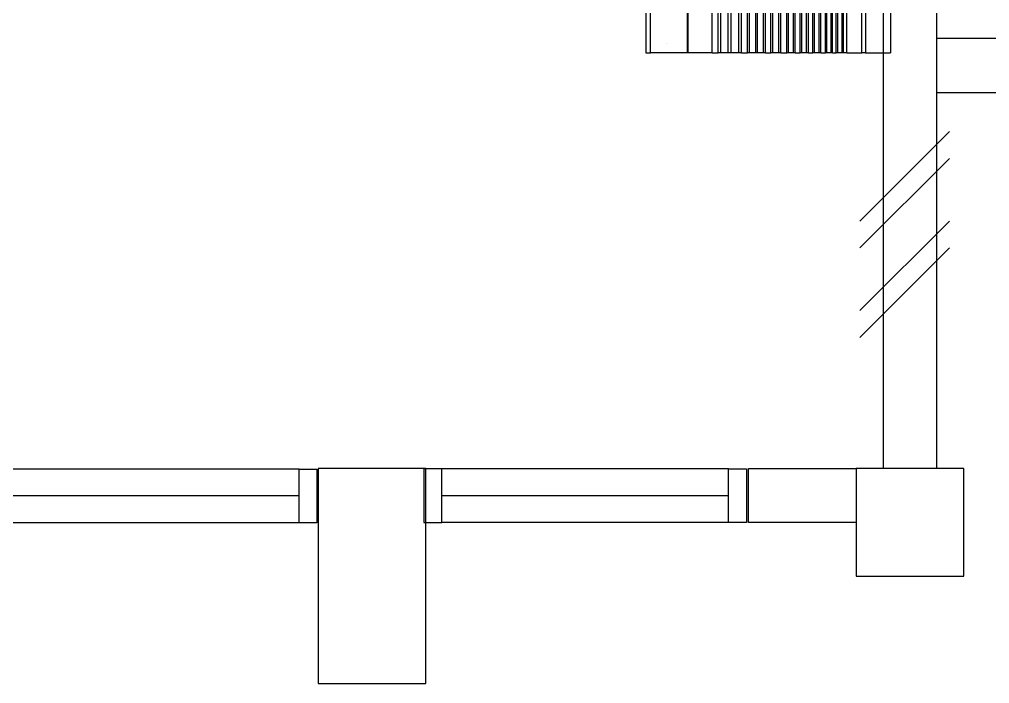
# Model space of a CAD drawing. Header units: millimetres. Extents: x 982 to 80582, y 687 to 58800.
# Drawn here: x 41384 to 44089, y 33833 to 35687 of the extents above; entities that cross this region are included whole.
import ezdxf

# ---------------------------------------------------------------- set-up
doc = ezdxf.new("R2010")
doc.units = ezdxf.units.MM
for name, color, linetype in [('A-COLUMN', 3, 'Continuous'), ('A-WALL', 1, 'Continuous'), ('A-WIN', 9, 'Continuous'), ('A-WLH', 7, 'Continuous'), ('Edges', 7, 'Continuous')]:
    doc.layers.add(name, color=color, linetype=linetype)

# ---------------------------------------------------------------- blocks, each defined once
blk = doc.blocks.new('A$C49831240')
at = {"layer": 'A-WLH', "color": 8}
for p, q in [((250, 575), (0, 325)), ((250, 500), (0, 250)), ((250, 325), (0, 75)), ((250, 250), (0, 0))]:
    blk.add_line(p, q, dxfattribs=at)
blk = doc.blocks.new('A$C04C40081')
at = {"layer": 'A-WIN', "color": 8}
for p, q in [((850, 150), (50, 150)), ((850, 75), (50, 75)), ((850, 0), (50, 0))]:
    blk.add_line(p, q, dxfattribs=at)
at = {"layer": 'A-WIN', "color": 8, "linetype": 'Continuous'}
for points in [[(50, 150), (0, 150), (0, 0), (50, 0)], [(850, 150), (900, 150), (900, 0), (850, 0)]]:
    blk.add_lwpolyline(points, close=True, dxfattribs=at)
blk = doc.blocks.new('air con')
at = {"layer": 'Edges'}
for p, q in [((71.4, 41.9), (152.4, 41.9)), ((152.4, 41.09), (152.4, 41.9)), ((71.4, 41.09), (152.4, 41.09)), ((152.4, 39.12), (152.4, 41.09)), ((71.4, 39.12), (152.4, 39.12)), ((152.4, 38.72), (71.4, 38.72)), ((152.4, 39.12), (152.4, 38.72)), ((152.4, 37.09), (152.4, 38.72)), ((152.4, 37.09), (71.4, 37.09)), ((152.4, 36.7), (71.4, 36.7)), ((152.4, 36.54), (71.4, 36.54)), ((152.4, 37.09), (152.4, 36.7)), ((152.4, 36.7), (152.4, 36.54)), ((152.4, 36.54), (152.4, 36.08)), ((152.4, 36.08), (71.4, 36.08)), ((152.4, 35.91), (71.4, 35.91)), ((152.4, 35.49), (71.4, 35.49)), ((152.4, 35.34), (71.4, 35.34)), ((152.4, 36.08), (152.4, 35.91)), ((152.4, 35.49), (152.4, 35.91)), ((152.4, 35.49), (152.4, 35.34)), ((152.4, 35.34), (152.4, 34.88)), ((152.4, 34.88), (71.4, 34.88)), ((152.4, 34.71), (71.4, 34.71)), ((152.4, 34.88), (152.4, 34.71)), ((152.4, 34.21), (152.4, 34.71)), ((152.4, 34.21), (71.4, 34.21)), ((152.4, 34.02), (71.4, 34.02)), ((152.4, 33.51), (71.4, 33.51)), ((152.4, 33.33), (71.4, 33.33)), ((152.4, 34.21), (152.4, 34.02)), ((152.4, 34.02), (152.4, 33.51)), ((152.4, 33.51), (152.4, 33.33)), ((152.4, 32.83), (152.4, 33.33)), ((152.4, 32.83), (71.4, 32.83)), ((152.4, 32.62), (71.4, 32.62)), ((152.4, 32.1), (71.4, 32.1)), ((152.4, 32.83), (152.4, 32.62)), ((152.4, 32.62), (152.4, 32.1)), ((152.4, 32.1), (152.4, 31.91)), ((152.4, 31.91), (71.4, 31.91)), ((152.4, 31.38), (71.4, 31.38)), ((152.4, 31.19), (71.4, 31.19)), ((152.4, 31.38), (152.4, 31.91)), ((152.4, 31.38), (152.4, 31.19)), ((152.4, 31.19), (152.4, 30.65)), ((152.4, 30.65), (71.4, 30.65)), ((152.4, 30.44), (71.4, 30.44)), ((152.4, 30.65), (152.4, 30.44)), ((152.4, 29.79), (152.4, 30.44)), ((152.4, 29.79), (71.4, 29.79)), ((152.4, 29.56), (71.4, 29.56)), ((152.4, 28.93), (71.4, 28.93)), ((152.4, 29.79), (152.4, 29.56)), ((152.4, 29.56), (152.4, 28.93)), ((152.4, 28.93), (152.4, 28.71)), ((152.4, 28.71), (71.4, 28.71)), ((152.4, 28.09), (71.4, 28.09)), ((152.4, 27.87), (71.4, 27.87)), ((152.4, 28.09), (152.4, 28.71)), ((152.4, 28.09), (152.4, 27.87)), ((152.4, 27.87), (152.4, 27.23)), ((152.4, 27.23), (71.4, 27.23)), ((152.4, 27.02), (71.4, 27.02)), ((152.4, 27.23), (152.4, 27.02)), ((152.4, 27.02), (152.4, 26.35)), ((152.4, 26.35), (71.4, 26.35)), ((152.4, 26.12), (71.4, 26.12)), ((152.4, 26.35), (152.4, 26.12)), ((152.4, 25.47), (152.4, 26.12)), ((152.4, 25.47), (71.4, 25.47)), ((152.4, 25.16), (71.4, 25.16)), ((152.4, 25.47), (152.4, 25.16)), ((152.4, 25.16), (152.4, 24.3)), ((152.4, 24.3), (71.4, 24.3)), ((152.4, 24), (71.4, 24)), ((152.4, 24.3), (152.4, 24)), ((152.4, 24), (152.4, 23.18)), ((152.4, 23.18), (71.4, 23.18)), ((152.4, 22.88), (71.4, 22.88)), ((152.4, 23.18), (152.4, 22.88)), ((152.4, 22.21), (152.4, 22.88)), ((152.4, 22.21), (71.4, 22.21)), ((152.4, 22.21), (152.4, 19.57)), ((152.4, 19.57), (71.4, 19.57)), ((152.4, 19.49), (71.4, 19.49)), ((152.4, 19.57), (152.4, 19.49)), ((152.4, 19.49), (152.4, 15.42)), ((151.4, 17.18), (151.4, 17.18)), ((152.4, 15.42), (146.47, 15.42)), ((152.4, 14.9), (152.4, 15.42)), ((71.4, 14.9), (152.4, 14.9))]:
    blk.add_line(p, q, dxfattribs=at)

msp = doc.modelspace()

# ---------------------------------------------------------------- linework, layer by layer
at = {"layer": 'A-COLUMN', "color": 8}
for points in [[(42217.1, 33833.1), (42517.1, 33833.1), (42517.1, 34433.1), (42217.1, 34433.1)], [(42217.1, 33833.1), (42517.1, 33833.1), (42517.1, 34433.1), (42217.1, 34433.1)], [(43717.1, 34133.1), (44017.1, 34133.1), (44017.1, 34433.1), (43717.1, 34433.1)]]:
    msp.add_lwpolyline(points, close=True, dxfattribs=at)
at = {"layer": 'A-WALL', "color": 8, "linetype": 'Continuous', "ltscale": 900}
for p, q in [((43792.1, 40433.1), (43792.1, 34433.1)), ((43417.1, 34433.1), (43717.1, 34433.1)), ((43417.1, 34283.1), (43417.1, 34433.1)), ((43717.1, 34283.1), (43417.1, 34283.1))]:
    msp.add_line(p, q, dxfattribs=at)
at = {"layer": 'A-WALL', "color": 8}
for p, q in [((43942.1, 34433.1), (43942.1, 40433.1)), ((45292.1, 35633.1), (43942.1, 35633.1)), ((43942.1, 35483.1), (45142.1, 35483.1))]:
    msp.add_line(p, q, dxfattribs=at)

# ---------------------------------------------------------------- block references
at = {"xscale": 25.2884805851763, "yscale": 25.2884805851763, "zscale": 25.2884805851763, "rotation": 270}
msp.add_blockref('air con', (42753.7, 39447.8), dxfattribs=at)
at = {"layer": 'A-WIN', "color": 8}
for p in [(41313.5, 34281.9), (42511.5, 34282.6)]:
    msp.add_blockref('A$C04C40081', p, dxfattribs=at)
at = {"layer": 'A-WLH', "color": 8}
msp.add_blockref('A$C49831240', (43727.6, 34799), dxfattribs=at)

doc.saveas('drawing.dxf')
